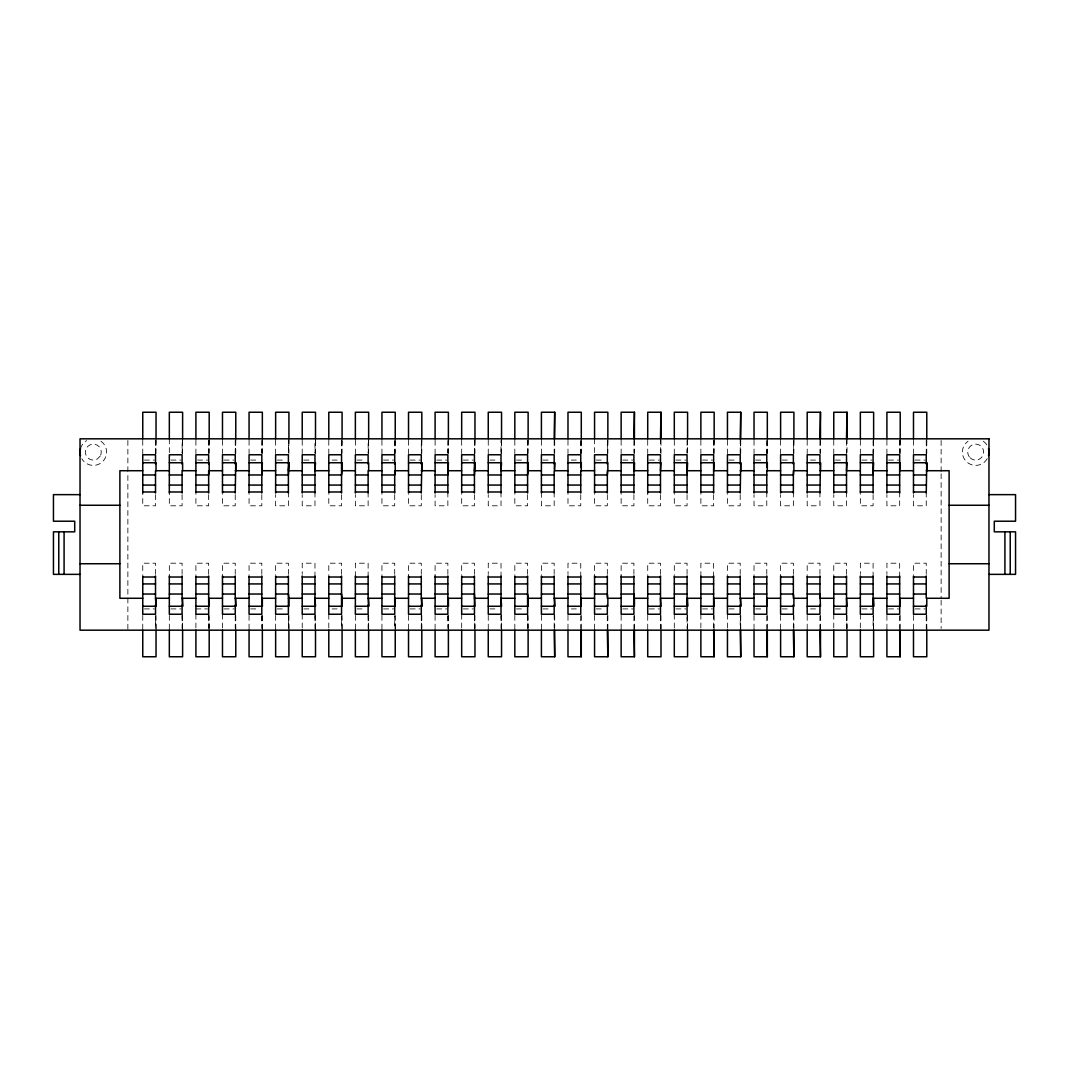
<?xml version="1.0" encoding="UTF-8"?>
<svg xmlns="http://www.w3.org/2000/svg" width="1069" height="1069" viewBox="0 0 1069 1069"><rect width="100%" height="100%" fill="white"/><g stroke="black" fill="none" stroke-linecap="round" stroke-linejoin="round"><path stroke-width="0.75" stroke-dasharray="5 3.75" d="M155.566 453.176L155.98 440.415M182.558 440.415L182.131 453.176L182.091 440.415M208.709 453.176L209.136 440.415M235.287 453.176L235.768 438.824M261.865 453.176L262.346 438.824M288.924 438.824L288.443 453.176L288.389 440.415M315.449 440.415L315.021 453.176L314.967 440.415M341.546 454.766L342.08 438.824M368.605 440.415L368.177 453.176L368.124 440.415M394.702 454.766L395.183 440.415M421.761 440.415L421.333 453.176L421.28 440.415M447.911 453.176L448.339 440.415M474.489 453.176L474.97 438.824M501.495 440.415L501.014 454.766L501.014 440.415M527.645 453.176L528.073 440.415M580.748 454.766L581.229 440.415M607.807 440.415L607.379 453.176L607.326 440.415M687.113 453.176L687.527 440.415M713.691 453.176L714.105 440.415M740.202 454.766L740.683 440.415M766.78 454.766L767.261 440.415M793.839 440.415L793.412 453.176L793.358 440.415M873.092 454.766L873.627 438.824M899.724 453.176L900.205 438.824M926.248 454.766L926.729 440.415M144.409 460.084L154.377 460.084M170.987 460.084L180.955 460.084M197.565 460.084L207.533 460.084M224.143 460.084L234.111 460.084M250.721 460.084L259.032 460.084M277.299 460.084L285.597 460.084M303.877 460.084L312.175 460.084M332.112 460.084L338.753 460.084M357.033 460.084L365.331 460.084M383.611 460.084L393.579 460.084M410.189 460.084L420.157 460.084M436.767 460.084L446.722 460.084M463.345 460.084L473.3 460.084M489.923 460.084L498.221 460.084M516.487 460.084L524.799 460.084M543.065 460.084L551.377 460.084M571.314 460.084L577.955 460.084M596.221 460.084L604.533 460.084M622.799 460.084L632.768 460.084M649.377 460.084L659.346 460.084M675.955 460.084L685.924 460.084M702.533 460.084L712.502 460.084M729.111 460.084L737.423 460.084M755.689 460.084L764.001 460.084M782.267 460.084L790.579 460.084M810.502 460.084L817.144 460.084M835.423 460.084L843.722 460.084M862.002 460.084L871.97 460.084M888.58 460.084L898.548 460.084M915.158 460.084L925.126 460.084M144.409 608.916L154.377 608.916M170.987 608.916L180.955 608.916M195.908 608.916L207.533 608.916M224.143 608.916L234.111 608.916M250.721 608.916L259.032 608.916M277.299 608.916L285.597 608.916M303.877 608.916L312.175 608.916M332.112 608.916L338.753 608.916M357.033 608.916L365.331 608.916M383.611 608.916L393.579 608.916M410.189 608.916L420.157 608.916M436.767 608.916L446.722 608.916M463.345 608.916L473.3 608.916M489.923 608.916L498.221 608.916M516.487 608.916L524.799 608.916M543.065 608.916L551.377 608.916M571.314 608.916L577.955 608.916M596.221 608.916L604.533 608.916M622.799 608.916L632.768 608.916M649.377 608.916L659.346 608.916M675.955 608.916L685.924 608.916M702.533 608.916L712.502 608.916M729.111 608.916L737.423 608.916M755.689 608.916L764.001 608.916M782.267 608.916L790.579 608.916M810.502 608.916L817.144 608.916M835.423 608.916L843.722 608.916M862.002 608.916L871.97 608.916M888.58 608.916L898.548 608.916M915.158 608.916L925.126 608.916M926.302 615.824L926.729 628.585M873.573 628.585L873.146 615.824L873.092 628.585M846.514 614.234L846.995 628.585M740.683 628.585L740.256 615.824L740.202 628.585M687.527 628.585L687.06 614.234L687.06 628.585M660.535 615.824L660.949 628.585M527.592 614.234L528.073 628.585M501.014 614.234L501.495 628.585M474.436 614.234L474.917 628.585M447.911 615.824L448.339 628.585M421.28 614.234L421.761 628.585M395.183 628.585L394.755 615.824L394.702 628.585M368.124 614.234L368.605 628.585M342.027 628.585L341.599 615.824L341.546 628.585M314.967 614.234L315.449 628.585M288.871 628.585L288.443 615.824L288.389 628.585M261.865 615.824L262.293 628.585M235.287 615.824L235.714 628.585M208.655 614.234L209.136 628.585M182.091 614.234L182.558 628.585M155.98 628.585L155.566 615.824L155.513 628.585M941.134 440.481L941.134 472.097M941.134 473.767L941.134 598.56M941.134 600.23L941.134 628.519M926.783 440.294L926.783 453.63M926.783 615.37L926.783 630.176M926.248 440.415L926.248 453.176M926.248 491.981L926.248 505.797L913.487 505.797L913.487 494.64M926.248 574.36L926.248 563.203L913.487 563.203L913.487 574.36M926.248 615.824L926.248 628.585M913.487 440.294L913.487 453.63M913.487 615.37L913.487 630.176M900.205 440.294L900.205 453.63M900.205 615.37L900.205 628.706M899.67 440.415L899.67 453.176M899.67 491.981L899.67 505.797L886.909 505.797L886.909 494.64M899.67 577.019L899.67 563.203L886.909 563.203L886.909 574.36M899.67 615.824L899.67 628.585M886.909 440.294L886.909 454.766M886.909 615.37L886.909 630.176M873.627 440.294L873.627 453.63M873.627 615.37L873.627 628.706M873.092 440.415L873.092 453.176M873.092 494.64L873.092 505.797L860.345 505.797L860.345 494.64M873.092 577.019L873.092 563.203L860.345 563.203L860.345 574.36M860.345 440.294L860.345 453.63M860.345 614.234L860.345 628.706M847.049 438.824L847.049 453.63M847.049 615.37L847.049 628.706M846.514 440.415L846.514 454.766M846.514 491.981L846.514 505.797L833.767 505.797L833.767 494.64M846.514 574.36L846.514 563.203L833.767 563.203L833.767 574.36M846.514 615.824L846.514 628.585M833.767 440.294L833.767 453.63M833.767 614.234L833.767 628.706M820.471 440.294L820.471 453.63M820.471 615.37L820.471 628.706M819.936 440.415L819.936 453.176M819.936 491.981L819.936 505.797L807.189 505.797L807.189 494.64M819.936 574.36L819.936 563.203L807.189 563.203L807.189 574.36M819.936 615.824L819.936 630.176M807.189 440.294L807.189 453.63M807.189 615.37L807.189 630.176M793.893 440.294L793.893 453.63M793.893 615.37L793.893 628.706M793.358 491.981L793.358 505.797L780.611 505.797L780.611 494.64M793.358 574.36L793.358 563.203L780.611 563.203L780.611 577.019M793.358 614.234L793.358 630.176M780.611 440.294L780.611 453.63M780.611 615.37L780.611 628.706M767.315 440.294L767.315 453.63M767.315 615.37L767.315 628.706M766.78 440.415L766.78 453.176M766.78 491.981L766.78 505.797L754.033 505.797L754.033 494.64M766.78 574.36L766.78 563.203L754.033 563.203L754.033 574.36M766.78 615.824L766.78 628.585M754.033 440.294L754.033 453.63M754.033 615.37L754.033 630.176M740.737 440.294L740.737 453.63M740.737 615.37L740.737 628.706M740.202 438.824L740.202 453.176M740.202 494.64L740.202 505.797L727.454 505.797L727.454 494.64M740.202 574.36L740.202 563.203L727.454 563.203L727.454 574.36M727.454 440.294L727.454 453.63M727.454 614.234L727.454 628.706M714.159 440.294L714.159 453.63M714.159 615.37L714.159 628.706M713.638 440.415L713.638 453.176M713.638 494.64L713.638 505.797L700.876 505.797L700.876 494.64M713.638 577.019L713.638 563.203L700.876 563.203L700.876 577.019M713.638 614.234L713.638 628.585M700.876 440.294L700.876 453.63M700.876 614.234L700.876 628.706M687.581 438.824L687.581 453.63M687.581 615.37L687.581 628.706M687.06 440.415L687.06 453.176M687.06 494.64L687.06 505.797L674.298 505.797L674.298 494.64M687.06 574.36L687.06 563.203L674.298 563.203L674.298 574.36M674.298 440.294L674.298 453.63M674.298 614.234L674.298 628.706M661.003 440.294L661.003 453.63M661.003 615.37L661.003 628.706M660.482 438.824L660.482 453.176M660.482 494.64L660.482 505.797L647.72 505.797L647.72 491.981M660.482 574.36L660.482 563.203L647.72 563.203L647.72 574.36M660.482 615.824L660.482 628.585M647.72 440.294L647.72 453.63M647.72 615.37L647.72 628.706M634.425 440.294L634.425 453.63M634.425 615.37L634.425 628.706M633.904 440.415L633.904 453.176M633.904 494.64L633.904 505.797L621.142 505.797L621.142 494.64M633.904 574.36L633.904 563.203L621.142 563.203L621.142 577.019M633.904 615.824L633.904 628.585M621.142 440.294L621.142 453.63M621.142 615.37L621.142 628.706M607.86 440.294L607.86 453.63M607.86 615.37L607.86 630.176M607.326 494.64L607.326 505.797L594.564 505.797L594.564 494.64M607.326 574.36L607.326 563.203L594.564 563.203L594.564 577.019M607.326 615.824L607.326 630.176M594.564 438.824L594.564 453.63M594.564 615.37L594.564 628.706M581.282 440.294L581.282 453.63M581.282 615.37L581.282 628.706M580.748 440.415L580.748 453.176M580.748 494.64L580.748 505.797L567.986 505.797L567.986 494.64M580.748 577.019L580.748 563.203L567.986 563.203L567.986 574.36M580.748 615.824L580.748 628.585M567.986 440.294L567.986 453.63M567.986 615.37L567.986 630.176M554.704 440.294L554.704 453.63M554.704 615.37L554.704 628.706M554.17 440.415L554.17 453.176M554.17 491.981L554.17 505.797L541.408 505.797L541.408 491.981M554.17 574.36L554.17 563.203L541.408 563.203L541.408 574.36M554.17 614.234L554.17 630.176M541.408 440.294L541.408 454.766M541.408 615.37L541.408 628.706M528.126 440.294L528.126 453.63M528.126 615.37L528.126 628.706M527.592 440.415L527.592 454.766M527.592 494.64L527.592 505.797L514.83 505.797L514.83 494.64M527.592 574.36L527.592 563.203L514.83 563.203L514.83 574.36M527.592 615.824L527.592 628.585M514.83 440.294L514.83 453.63M514.83 615.37L514.83 630.176M501.548 440.294L501.548 453.63M501.548 615.37L501.548 628.706M501.014 491.981L501.014 505.797L488.252 505.797L488.252 494.64M501.014 577.019L501.014 563.203L488.252 563.203L488.252 574.36M501.014 615.824L501.014 628.585M488.252 440.294L488.252 453.63M488.252 615.37L488.252 628.706M474.97 440.294L474.97 453.63M474.97 615.37L474.97 628.706M474.436 440.415L474.436 453.176M474.436 494.64L474.436 505.797L461.674 505.797L461.674 494.64M474.436 574.36L474.436 563.203L461.674 563.203L461.674 574.36M474.436 615.824L474.436 628.585M461.674 440.294L461.674 453.63M461.674 614.234L461.674 628.706M448.392 440.294L448.392 453.63M448.392 615.37L448.392 628.706M447.858 440.415L447.858 453.176M447.858 491.981L447.858 505.797L435.096 505.797L435.096 494.64M447.858 574.36L447.858 563.203L435.096 563.203L435.096 577.019M447.858 615.824L447.858 628.585M435.096 440.294L435.096 453.63M435.096 615.37L435.096 628.706M421.814 440.294L421.814 453.63M421.814 615.37L421.814 628.706M421.28 494.64L421.28 505.797L408.518 505.797L408.518 494.64M421.28 574.36L421.28 563.203L408.518 563.203L408.518 577.019M421.28 615.824L421.28 628.585M408.518 440.294L408.518 453.63M408.518 615.37L408.518 630.176M395.236 440.294L395.236 453.63M395.236 615.37L395.236 628.706M394.702 440.415L394.702 453.176M394.702 494.64L394.702 505.797L381.94 505.797L381.94 494.64M394.702 574.36L394.702 563.203L381.94 563.203L381.94 574.36M381.94 440.294L381.94 454.766M381.94 615.37L381.94 628.706M368.658 440.294L368.658 453.63M368.658 615.37L368.658 630.176M368.124 491.981L368.124 505.797L355.362 505.797L355.362 494.64M368.124 577.019L368.124 563.203L355.362 563.203L355.362 577.019M368.124 615.824L368.124 628.585M355.362 440.294L355.362 453.63M355.362 615.37L355.362 628.706M342.08 440.294L342.08 453.63M342.08 615.37L342.08 628.706M341.546 440.415L341.546 453.176M341.546 494.64L341.546 505.797L328.798 505.797L328.798 494.64M341.546 574.36L341.546 563.203L328.798 563.203L328.798 574.36M328.798 440.294L328.798 453.63M328.798 614.234L328.798 628.706M315.502 440.294L315.502 453.63M315.502 615.37L315.502 628.706M314.967 491.981L314.967 505.797L302.22 505.797L302.22 494.64M314.967 577.019L314.967 563.203L302.22 563.203L302.22 574.36M314.967 615.824L314.967 628.585M302.22 440.294L302.22 453.63M302.22 614.234L302.22 628.706M288.924 440.294L288.924 453.63M288.924 615.37L288.924 628.706M288.389 491.981L288.389 505.797L275.642 505.797L275.642 494.64M288.389 574.36L288.389 563.203L275.642 563.203L275.642 574.36M275.642 440.294L275.642 453.63M275.642 615.37L275.642 628.706M262.346 440.294L262.346 453.63M262.346 615.37L262.346 628.706M261.811 440.415L261.811 453.176M261.811 494.64L261.811 505.797L249.064 505.797L249.064 494.64M261.811 574.36L261.811 563.203L249.064 563.203L249.064 574.36M261.811 615.824L261.811 628.585M249.064 440.294L249.064 453.63M249.064 615.37L249.064 628.706M235.768 440.294L235.768 453.63M235.768 615.37L235.768 628.706M235.233 440.415L235.233 453.176M235.233 494.64L235.233 505.797L222.486 505.797L222.486 494.64M235.233 574.36L235.233 563.203L222.486 563.203L222.486 577.019M235.233 615.824L235.233 628.585M222.486 440.294L222.486 453.63M222.486 614.234L222.486 628.706M209.19 440.294L209.19 453.63M209.19 615.37L209.19 628.706M208.655 440.415L208.655 453.176M208.655 494.64L208.655 505.797L195.908 505.797L195.908 494.64M208.655 574.36L208.655 563.203L195.908 563.203L195.908 574.36M208.655 615.824L208.655 628.585M195.908 440.294L195.908 453.63M195.908 614.234L195.908 628.706M182.612 440.294L182.612 453.63M182.612 615.37L182.612 628.706M182.091 494.64L182.091 505.797L169.33 505.797L169.33 491.981M182.091 574.36L182.091 563.203L169.33 563.203L169.33 577.019M182.091 615.824L182.091 628.585M169.33 438.824L169.33 453.63M169.33 615.37L169.33 628.706M156.034 440.294L156.034 453.63M156.034 615.37L156.034 628.706M155.513 440.415L155.513 454.766M155.513 494.64L155.513 505.797L142.752 505.797L142.752 491.981M155.513 574.36L155.513 563.203L142.752 563.203L142.752 574.36M142.752 440.294L142.752 454.766M142.752 615.37L142.752 628.706M127.866 440.481L127.866 630.176M100.94 441.23A13.282 13.282 0 0 1 102.29 461.902A13.282 13.282 0 0 1 81.805 458.748M80.482 448.673A13.282 13.282 0 0 1 86.669 440.602M987.195 458.748A13.282 13.282 0 0 1 966.71 461.902A13.282 13.282 0 0 1 968.06 441.23M983.306 441.23A13.282 13.282 0 0 1 988.518 448.673M100.219 456.102L97.306 459.015A7.977 7.977 0 0 1 85.467 453.497A7.977 7.977 0 0 1 94.7 444.263A7.977 7.977 0 0 1 100.219 456.102M970.051 457.746A7.977 7.977 0 0 0 983.386 454.178A7.977 7.977 0 0 0 973.618 444.41A7.977 7.977 0 0 0 970.051 457.746"/><path stroke-width="1.5" d="M554.17 438.824L554.704 412.246L541.408 412.246L541.408 438.824M633.904 438.824L634.425 412.246L621.142 412.246L621.142 438.824M660.482 438.824L661.003 412.246L647.72 412.246L647.72 438.824M740.202 438.824L740.737 412.246L727.454 412.246L727.454 438.824M819.936 438.824L820.471 412.246L807.189 412.246L807.189 438.824M846.514 438.824L847.049 412.246L833.767 412.246L833.767 438.824M235.233 493.036L235.768 462.743L222.486 462.743M275.642 462.743L288.924 462.743L288.389 470.721L302.22 470.721M421.28 493.036L421.814 462.743L408.518 462.743M461.674 462.743L474.97 462.743L474.436 470.721L488.252 470.721M554.276 469.117L554.704 462.743L541.408 462.743M580.961 467.527L581.282 462.743L567.986 462.743M621.142 462.743L634.425 462.743L633.904 470.721L647.72 470.721M740.202 493.036L740.737 462.743L727.454 462.743M766.994 467.527L767.315 462.743L754.033 462.743M819.936 493.036L820.471 462.743L807.189 462.743M926.248 493.036L926.783 462.743L913.487 462.743M209.016 472.137L208.655 474.97L195.908 474.97M395.062 472.137L394.702 474.97L381.94 474.97M607.673 472.137L607.326 474.97L594.564 474.97M793.719 472.137L793.358 474.97L780.611 474.97M142.752 462.743L156.034 462.743L156.034 470.721M169.33 462.743L182.612 462.743L182.612 470.721M195.908 462.743L209.19 462.743L209.19 470.721M249.064 462.743L262.346 462.743L261.811 474.97L249.064 474.97M302.22 462.743L315.502 462.743L314.967 470.721L328.798 470.721M328.798 462.743L342.08 462.743L342.08 470.721L341.546 474.97L328.798 474.97M355.362 462.743L368.658 462.743L368.658 470.721M381.94 462.743L395.236 462.743L395.236 470.721M435.096 462.743L448.392 462.743L447.858 474.97L435.096 474.97M488.252 462.743L501.548 462.743L501.014 470.721L514.83 470.721M514.83 462.743L528.126 462.743L528.126 470.721L527.592 474.97L514.83 474.97M594.564 462.743L607.86 462.743L607.86 470.721M647.72 462.743L661.003 462.743L660.482 470.721L674.298 470.721M674.298 462.743L687.581 462.743L687.06 474.97L674.298 474.97M700.876 462.743L714.159 462.743L713.638 470.721L727.454 470.721M780.611 462.743L793.893 462.743L793.893 470.721M833.767 462.743L847.049 462.743L846.514 470.721L860.345 470.721M860.345 462.743L873.627 462.743L873.092 474.97L860.345 474.97M886.909 462.743L900.205 462.743L899.67 470.721L913.487 470.721M142.752 470.721L119.888 470.721L119.888 598.279L142.752 598.279M169.33 470.721L155.513 470.721L155.513 493.036M195.908 470.721L182.091 470.721L182.091 493.036M222.486 470.721L208.655 470.721L208.655 493.036M235.233 470.721L249.064 470.721M261.811 470.721L275.642 470.721M341.546 470.721L355.362 470.721M381.94 470.721L368.124 470.721L368.124 493.036M408.518 470.721L394.702 470.721L394.702 493.036M421.28 470.721L435.096 470.721M447.858 470.721L461.674 470.721M527.592 470.721L541.408 470.721M567.986 470.721L554.17 470.721L554.17 493.036M594.564 470.721L580.748 470.721L580.748 493.036M621.142 470.721L607.326 470.721L607.326 493.036M687.06 470.721L700.876 470.721M740.202 470.721L754.033 470.721M780.611 470.721L766.78 470.721L766.78 493.036M807.189 470.721L793.358 470.721L793.358 493.036M819.936 470.721L833.767 470.721M873.092 470.721L886.909 470.721M926.248 470.721L949.112 470.721L949.112 598.279L926.248 598.279L926.248 575.964M142.752 474.97L155.513 474.97M169.33 474.97L182.091 474.97M222.486 474.97L235.233 474.97M275.642 474.97L288.389 474.97L288.924 462.743M302.22 474.97L314.967 474.97M355.362 474.97L368.124 474.97M408.518 474.97L421.28 474.97M461.674 474.97L474.436 474.97L474.97 462.743M488.252 474.97L501.014 474.97M541.408 474.97L554.17 474.97M567.986 474.97L580.748 474.97M621.142 474.97L633.904 474.97M647.72 474.97L660.482 474.97M700.876 474.97L713.638 474.97M727.454 474.97L740.202 474.97M754.033 474.97L766.78 474.97M807.189 474.97L819.936 474.97M833.767 474.97L846.514 474.97M886.909 474.97L899.67 474.97M913.487 474.97L926.248 474.97M142.752 485.072L155.513 485.072M169.33 485.072L182.091 485.072M195.908 485.072L208.655 485.072M222.486 485.072L235.233 485.072M249.064 485.072L261.811 485.072M275.642 485.072L288.389 485.072M302.22 485.072L314.967 485.072M328.798 485.072L341.546 485.072M355.362 485.072L368.124 485.072M381.94 485.072L394.702 485.072M408.518 485.072L421.28 485.072M435.096 485.072L447.858 485.072M461.674 485.072L474.436 485.072M488.252 485.072L501.014 485.072M514.83 485.072L527.592 485.072M541.408 485.072L554.17 485.072M567.986 485.072L580.748 485.072M594.564 485.072L607.326 485.072M621.142 485.072L633.904 485.072M647.72 485.072L660.482 485.072M674.298 485.072L687.06 485.072M700.876 485.072L713.638 485.072M727.454 485.072L740.202 485.072M754.033 485.072L766.78 485.072M780.611 485.072L793.358 485.072M807.189 485.072L819.936 485.072M833.767 485.072L846.514 485.072M860.345 485.072L873.092 485.072M886.909 485.072L899.67 485.072M913.487 485.072L926.248 485.072M142.752 491.981L155.513 491.981M169.33 491.981L182.091 491.981M195.908 491.981L208.655 491.981M222.486 491.981L235.233 491.981M249.064 491.981L261.811 491.981M275.642 491.981L288.389 491.981M302.22 491.981L314.967 491.981M328.798 491.981L341.546 491.981M355.362 491.981L368.124 491.981M381.94 491.981L394.702 491.981M408.518 491.981L421.28 491.981M435.096 491.981L447.858 491.981M461.674 491.981L474.436 491.981M488.252 491.981L501.014 491.981M514.83 491.981L527.592 491.981M541.408 491.981L554.17 491.981M567.986 491.981L580.748 491.981M594.564 491.981L607.326 491.981M621.142 491.981L633.904 491.981M647.72 491.981L660.482 491.981M674.298 491.981L687.06 491.981M700.876 491.981L713.638 491.981M727.454 491.981L740.202 491.981M754.033 491.981L766.78 491.981M780.611 491.981L793.358 491.981M807.189 491.981L819.936 491.981M833.767 491.981L846.514 491.981M860.345 491.981L873.092 491.981M886.909 491.981L899.67 491.981M913.487 491.981L926.248 491.981M80.028 494.64L53.45 494.64L53.45 521.218L74.71 521.218L74.71 531.841L53.45 531.841L53.45 574.36L80.028 574.36M988.972 494.64L1015.55 494.64L1015.55 521.218L994.29 521.218L994.29 531.841L1015.55 531.841L1015.55 574.36L988.972 574.36M80.028 505.263L119.888 505.263M949.112 505.263L988.972 505.263M80.028 563.737L119.888 563.737M949.112 563.737L988.972 563.737M142.752 577.019L155.513 577.019M169.33 577.019L182.091 577.019M195.908 577.019L208.655 577.019M222.486 577.019L235.233 577.019M249.064 577.019L261.811 577.019M275.642 577.019L288.389 577.019M302.22 577.019L314.967 577.019M328.798 577.019L341.546 577.019M355.362 577.019L368.124 577.019M381.94 577.019L394.702 577.019M408.518 577.019L421.28 577.019M435.096 577.019L447.858 577.019M461.674 577.019L474.436 577.019M488.252 577.019L501.014 577.019M514.83 577.019L527.592 577.019M541.408 577.019L554.17 577.019M567.986 577.019L580.748 577.019M594.564 577.019L607.326 577.019M621.142 577.019L633.904 577.019M647.72 577.019L660.482 577.019M674.298 577.019L687.06 577.019M700.876 577.019L713.638 577.019M727.454 577.019L740.202 577.019M754.033 577.019L766.78 577.019M780.611 577.019L793.358 577.019M807.189 577.019L819.936 577.019M833.767 577.019L846.514 577.019M860.345 577.019L873.092 577.019M886.909 577.019L899.67 577.019M913.487 577.019L926.248 577.019M142.752 583.928L155.513 583.928M169.33 583.928L182.091 583.928M195.908 583.928L208.655 583.928M222.486 583.928L235.233 583.928M249.064 583.928L261.811 583.928M275.642 583.928L288.389 583.928M302.22 583.928L314.967 583.928M328.798 583.928L341.546 583.928M355.362 583.928L368.124 583.928M381.94 583.928L394.702 583.928M408.518 583.928L421.28 583.928M435.096 583.928L447.858 583.928M461.674 583.928L474.436 583.928M488.252 583.928L501.014 583.928M514.83 583.928L527.592 583.928M541.408 583.928L554.17 583.928M567.986 583.928L580.748 583.928M594.564 583.928L607.326 583.928M621.142 583.928L633.904 583.928M647.72 583.928L660.482 583.928M674.298 583.928L687.06 583.928M700.876 583.928L713.638 583.928M727.454 583.928L740.202 583.928M754.033 583.928L766.78 583.928M780.611 583.928L793.358 583.928M807.189 583.928L819.936 583.928M833.767 583.928L846.514 583.928M860.345 583.928L873.092 583.928M886.909 583.928L899.67 583.928M913.487 583.928L926.248 583.928M142.752 594.03L155.513 594.03M169.33 594.03L182.091 594.03M195.908 594.03L208.655 594.03M222.486 594.03L235.233 594.03M249.064 594.03L261.811 594.03M275.642 594.03L288.389 594.03L288.924 598.279L288.924 606.257L275.642 606.257M302.22 594.03L314.967 594.03M328.798 594.03L341.546 594.03L342.08 598.279L342.08 606.257L328.798 606.257M355.362 594.03L368.124 594.03M381.94 594.03L394.702 594.03M408.518 594.03L421.28 594.03M435.096 594.03L447.858 594.03M461.674 594.03L474.436 594.03L474.97 606.257L461.674 606.257M488.252 594.03L501.014 594.03M514.83 594.03L527.592 594.03L528.126 598.279L528.126 606.257L514.83 606.257M541.408 594.03L554.17 594.03M567.986 594.03L580.748 594.03M594.564 594.03L607.326 594.03L607.673 596.863M621.142 594.03L633.904 594.03L634.425 598.279L634.425 606.257L621.142 606.257M647.72 594.03L660.482 594.03M674.298 594.03L687.06 594.03M700.876 594.03L713.638 594.03M727.454 594.03L740.202 594.03M754.033 594.03L766.78 594.03M780.611 594.03L793.358 594.03L793.719 596.863M807.189 594.03L819.936 594.03L820.471 606.257L807.189 606.257M833.767 594.03L846.514 594.03M860.345 594.03L873.092 594.03M886.909 594.03L899.67 594.03M913.487 594.03L926.248 594.03M155.513 575.964L155.513 598.279L169.33 598.279M182.091 575.964L182.091 598.279L195.908 598.279M222.486 598.279L208.655 598.279L209.19 606.257L195.908 606.257M235.233 575.964L235.233 598.279L249.064 598.279M275.642 598.279L261.811 598.279L262.346 606.257L249.064 606.257M288.389 598.279L302.22 598.279M328.798 598.279L314.967 598.279L315.502 606.257L302.22 606.257M341.546 598.279L355.362 598.279M368.124 575.964L368.124 598.279L381.94 598.279M408.518 598.279L394.702 598.279L395.236 606.257L381.94 606.257M421.28 575.964L421.28 598.279L435.096 598.279M461.674 598.279L447.858 598.279L448.392 606.257L435.096 606.257M474.436 598.279L488.252 598.279M514.83 598.279L501.014 598.279L501.548 606.257L488.252 606.257M527.592 598.279L541.408 598.279M554.17 575.964L554.17 598.279L567.986 598.279M594.564 598.279L580.748 598.279L581.282 606.257L567.986 606.257M621.142 598.279L607.326 598.279L607.326 575.964M633.904 598.279L647.72 598.279M674.298 598.279L660.482 598.279L661.003 606.257L647.72 606.257M700.876 598.279L687.06 598.279L687.581 606.257L674.298 606.257M727.454 598.279L713.638 598.279L714.159 606.257L700.876 606.257M740.202 575.964L740.202 598.279L754.033 598.279M780.611 598.279L766.78 598.279L767.315 606.257L754.033 606.257M807.189 598.279L793.358 598.279L793.358 575.964M833.767 598.279L819.936 598.279L819.936 575.964M860.345 598.279L846.514 598.279L847.049 606.257L833.767 606.257M886.909 598.279L873.092 598.279L873.627 606.257L860.345 606.257M913.487 598.279L899.67 598.279L900.205 606.257L886.909 606.257M142.752 606.257L156.034 606.257L156.034 598.279M169.33 606.257L182.612 606.257L182.612 598.279M222.486 606.257L235.768 606.257L235.768 598.279M355.362 606.257L368.658 606.257L368.658 598.279M408.518 606.257L421.814 606.257L421.814 598.279M541.408 606.257L554.704 606.257L554.704 598.279M594.564 606.257L607.86 606.257L607.86 598.279M727.454 606.257L740.737 606.257L740.737 598.279M780.611 606.257L793.893 606.257L793.893 598.279M913.487 606.257L926.783 606.257L926.783 598.279M554.704 630.363L554.704 656.754L541.408 656.754L541.408 630.176M581.282 630.363L581.282 656.754L567.986 656.754L567.986 630.176M607.86 630.363L607.86 656.754L594.564 656.754L594.564 630.176M634.425 630.363L634.425 656.754L621.142 656.754L621.142 630.176M714.159 630.363L714.159 656.754L700.876 656.754L700.876 630.176M740.737 630.176L740.737 656.754L727.454 656.754L727.454 630.176M767.315 630.363L767.315 656.754L754.033 656.754L754.033 630.176M793.893 630.363L793.893 656.754L780.611 656.754L780.611 630.176M820.471 630.363L820.471 656.754L807.189 656.754L807.189 630.176M900.205 630.363L900.205 656.754L886.909 656.754L886.909 630.176M740.202 598.279L740.737 606.257M554.17 598.279L554.704 606.257M421.28 598.279L421.814 606.257M368.124 598.279L368.658 606.257M235.233 598.279L235.768 606.257M182.091 598.279L182.612 606.257M155.513 598.279L156.034 606.257M899.67 630.176L900.205 656.754M819.936 630.176L820.471 656.754M793.358 630.176L793.893 656.754M766.78 630.176L767.315 656.754M740.202 630.176L740.737 656.754M713.638 630.176L714.159 656.754M633.904 630.176L634.425 656.754M607.326 630.176L607.86 656.754M580.748 630.176L581.282 656.754M554.17 630.176L554.704 656.754M1010.232 531.841L1010.232 574.36M1004.913 531.841L1004.913 574.36M926.783 438.824L926.783 412.246L913.487 412.246L913.487 438.824M926.783 462.743L926.783 470.721M926.783 630.176L926.783 656.754L913.487 656.754L913.487 630.176M926.248 464.066L926.248 454.766L913.487 454.766L913.487 493.036M926.248 604.934L926.248 614.234L913.487 614.234L913.487 575.964M900.205 438.824L900.205 412.246L886.909 412.246L886.909 438.824M899.67 493.036L899.67 454.766L886.909 454.766L886.909 493.036M899.67 575.964L899.67 614.234L886.909 614.234L886.909 575.964M873.627 438.824L873.627 412.246L860.345 412.246L860.345 438.824M873.627 598.279L873.627 606.257M873.627 630.176L873.627 656.754L860.345 656.754L860.345 630.176M873.092 493.036L873.092 454.766L860.345 454.766L860.345 493.036M873.092 575.964L873.092 614.234L860.345 614.234L860.345 575.964M847.049 412.246L847.049 438.637M847.049 630.176L847.049 656.754L833.767 656.754L833.767 630.176M846.514 493.036L846.514 454.766L833.767 454.766L833.767 493.036M846.514 575.964L846.514 614.234L833.767 614.234L833.767 575.964M820.471 412.246L820.471 438.637M820.471 462.743L820.471 470.721M819.936 464.066L819.936 454.766L807.189 454.766L807.189 493.036M819.936 604.934L819.936 614.234L807.189 614.234L807.189 575.964M793.893 438.824L793.893 412.246L780.611 412.246L780.611 438.824M793.358 464.066L793.358 454.766L780.611 454.766L780.611 493.036M793.358 604.934L793.358 614.234L780.611 614.234L780.611 575.964M767.315 438.824L767.315 412.246L754.033 412.246L754.033 438.824M767.315 462.743L767.315 470.721M766.78 464.066L766.78 454.766L754.033 454.766L754.033 493.036M766.78 575.964L766.78 603.063M766.78 604.934L766.78 614.234L754.033 614.234L754.033 575.964M740.737 412.246L740.737 438.824M740.737 462.743L740.737 470.721M740.202 464.066L740.202 454.766L727.454 454.766L727.454 493.036M740.202 604.934L740.202 614.234L727.454 614.234L727.454 575.964M714.159 438.824L714.159 412.246L700.876 412.246L700.876 438.824M713.638 493.036L713.638 454.766L700.876 454.766L700.876 493.036M713.638 575.964L713.638 614.234L700.876 614.234L700.876 575.964M687.581 438.824L687.581 412.246L674.298 412.246L674.298 438.824M687.581 598.279L687.581 606.257M687.581 630.176L687.581 656.754L674.298 656.754L674.298 630.176M687.06 493.036L687.06 454.766L674.298 454.766L674.298 493.036M687.06 575.964L687.06 614.234L674.298 614.234L674.298 575.964M661.003 412.246L661.003 438.637M661.003 630.176L661.003 656.754L647.72 656.754L647.72 630.176M660.482 493.036L660.482 454.766L647.72 454.766L647.72 493.036M660.482 575.964L660.482 614.234L647.72 614.234L647.72 575.964M634.425 412.246L634.425 438.637M634.425 462.743L634.425 470.721M633.904 493.036L633.904 454.766L621.142 454.766L621.142 493.036M633.904 575.964L633.904 614.234L621.142 614.234L621.142 575.964M607.86 438.824L607.86 412.246L594.564 412.246L594.564 438.824M607.326 464.066L607.326 454.766L594.564 454.766L594.564 493.036M607.326 604.934L607.326 614.234L594.564 614.234L594.564 575.964M581.282 438.824L581.282 412.246L567.986 412.246L567.986 438.824M581.282 462.743L581.282 470.721M580.748 464.066L580.748 454.766L567.986 454.766L567.986 493.036M580.748 575.964L580.748 603.063M580.748 604.934L580.748 614.234L567.986 614.234L567.986 575.964M554.704 412.246L554.704 438.637M554.704 462.743L554.704 470.721M554.17 464.066L554.17 454.766L541.408 454.766L541.408 493.036M554.17 604.934L554.17 614.234L541.408 614.234L541.408 575.964M528.126 438.824L528.126 412.246L514.83 412.246L514.83 438.824M528.126 630.176L528.126 656.754L514.83 656.754L514.83 630.176M527.592 493.036L527.592 454.766L514.83 454.766L514.83 493.036M527.592 575.964L527.592 614.234L514.83 614.234L514.83 575.964M501.548 438.824L501.548 412.246L488.252 412.246L488.252 438.824M501.548 630.176L501.548 656.754L488.252 656.754L488.252 630.176M501.014 493.036L501.014 454.766L488.252 454.766L488.252 493.036M501.014 575.964L501.014 614.234L488.252 614.234L488.252 575.964M474.97 438.824L474.97 412.246L461.674 412.246L461.674 438.824M474.97 630.176L474.97 656.754L461.674 656.754L461.674 630.176M474.436 493.036L474.436 454.766L461.674 454.766L461.674 493.036M474.436 575.964L474.436 614.234L461.674 614.234L461.674 575.964M448.392 438.824L448.392 412.246L435.096 412.246L435.096 438.824M448.392 598.279L448.392 606.257M448.392 630.176L448.392 656.754L435.096 656.754L435.096 630.176M447.858 493.036L447.858 454.766L435.096 454.766L435.096 493.036M447.858 575.964L447.858 614.234L435.096 614.234L435.096 575.964M421.814 438.824L421.814 412.246L408.518 412.246L408.518 438.824M421.814 462.743L421.814 470.721M421.814 630.176L421.814 656.754L408.518 656.754L408.518 630.176M421.28 464.066L421.28 454.766L408.518 454.766L408.518 493.036M421.28 604.934L421.28 614.234L408.518 614.234L408.518 575.964M395.236 438.824L395.236 412.246L381.94 412.246L381.94 438.824M395.236 630.176L395.236 656.754L381.94 656.754L381.94 630.176M394.702 464.066L394.702 454.766L381.94 454.766L381.94 493.036M394.702 575.964L394.702 603.063M394.702 604.934L394.702 614.234L381.94 614.234L381.94 575.964M368.658 438.824L368.658 412.246L355.362 412.246L355.362 438.824M368.658 630.176L368.658 656.754L355.362 656.754L355.362 630.176M368.124 464.066L368.124 454.766L355.362 454.766L355.362 493.036M368.124 604.934L368.124 614.234L355.362 614.234L355.362 575.964M342.08 438.824L342.08 412.246L328.798 412.246L328.798 438.824M342.08 630.176L342.08 656.754L328.798 656.754L328.798 630.176M341.546 493.036L341.546 454.766L328.798 454.766L328.798 493.036M341.546 575.964L341.546 614.234L328.798 614.234L328.798 575.964M315.502 438.824L315.502 412.246L302.22 412.246L302.22 438.824M315.502 630.176L315.502 656.754L302.22 656.754L302.22 630.176M314.967 493.036L314.967 454.766L302.22 454.766L302.22 493.036M314.967 575.964L314.967 614.234L302.22 614.234L302.22 575.964M288.924 438.824L288.924 412.246L275.642 412.246L275.642 438.824M288.924 630.176L288.924 656.754L275.642 656.754L275.642 630.176M288.389 493.036L288.389 454.766L275.642 454.766L275.642 493.036M288.389 575.964L288.389 614.234L275.642 614.234L275.642 575.964M262.346 438.824L262.346 412.246L249.064 412.246L249.064 438.824M262.346 598.279L262.346 606.257M262.346 630.176L262.346 656.754L249.064 656.754L249.064 630.176M261.811 493.036L261.811 454.766L249.064 454.766L249.064 493.036M261.811 575.964L261.811 614.234L249.064 614.234L249.064 575.964M235.768 438.824L235.768 412.246L222.486 412.246L222.486 438.824M235.768 462.743L235.768 470.721M235.768 630.176L235.768 656.754L222.486 656.754L222.486 630.176M235.233 464.066L235.233 454.766L222.486 454.766L222.486 493.036M235.233 604.934L235.233 614.234L222.486 614.234L222.486 575.964M209.19 438.824L209.19 412.246L195.908 412.246L195.908 438.824M209.19 630.176L209.19 656.754L195.908 656.754L195.908 630.176M208.655 464.066L208.655 454.766L195.908 454.766L195.908 493.036M208.655 575.964L208.655 603.063M208.655 604.934L208.655 614.234L195.908 614.234L195.908 575.964M182.612 438.824L182.612 412.246L169.33 412.246L169.33 438.824M182.612 630.176L182.612 656.754L169.33 656.754L169.33 630.176M182.091 464.066L182.091 454.766L169.33 454.766L169.33 493.036M182.091 604.934L182.091 614.234L169.33 614.234L169.33 575.964M156.034 438.824L156.034 412.246L142.752 412.246L142.752 438.824M156.034 630.176L156.034 656.754L142.752 656.754L142.752 630.176M155.513 464.066L155.513 454.766L142.752 454.766L142.752 493.036M155.513 604.934L155.513 614.234L142.752 614.234L142.752 575.964M64.087 531.841L64.087 574.36M58.768 531.841L58.768 574.36M80.482 455.554A13.282 13.282 0 0 1 80.482 448.673M988.518 448.673A13.282 13.282 0 0 1 988.518 455.554M988.972 438.824L80.028 438.824L80.028 630.176L988.972 630.176L988.972 438.824"/></g></svg>
